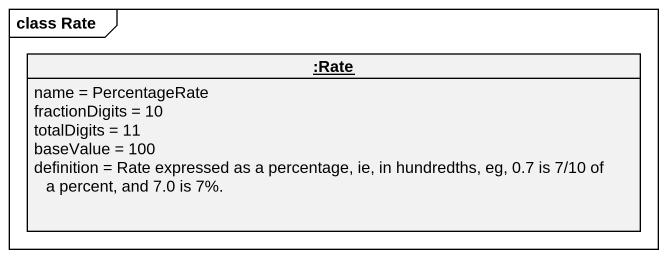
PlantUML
@startuml
mainframe class Rate
hide circle
hide empty members
object ":Rate" as Rate {
  name = PercentageRate
  fractionDigits = 10
  totalDigits = 11
  baseValue = 100
  definition = Rate expressed as a percentage, ie, in hundredths, eg, 0.7 is 7/10 of a percent, and 7.0 is 7%.
}
@enduml
